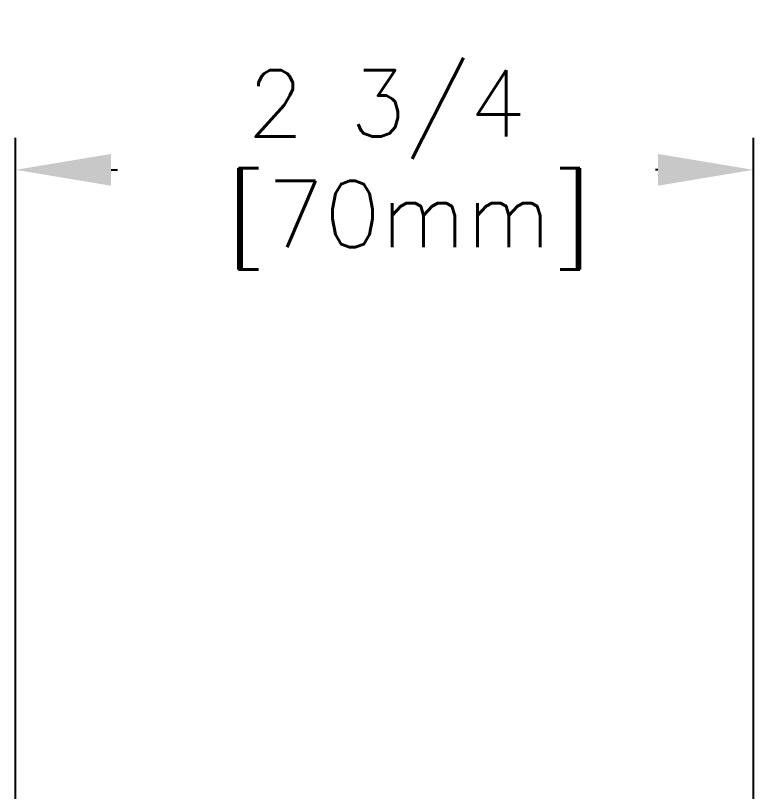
# Model space of a CAD drawing. Header units: inches. Extents: x 4.3 to 18.3, y 1.7 to 16.3.
# Drawn here: x 4.839 to 6.229, y 14.814 to 16.276 of the extents above; entities that cross this region are included whole.
import ezdxf

# ---------------------------------------------------------------- set-up
doc = ezdxf.new("R2010")
doc.units = ezdxf.units.IN
doc.header["$MEASUREMENT"] = 0
doc.header["$PDSIZE"] = -1
doc.layers.add('Dim', color=1, linetype='Continuous')
doc.styles.get("Standard").update_dxf_attribs({"font": 'romans.shx'})
doc.dimstyles.get("Standard").update_dxf_attribs({"dimtxt": 0.125, "dimasz": 0.18, "dimexe": 0.06, "dimexo": 0.0625, "dimgap": 0.09, "dimtad": 0, "dimtih": 1, "dimtoh": 1, "dimdec": 4, "dimlfac": 2, "dimzin": 4, "dimdsep": 46, "dimlunit": 5, "dimtxsty": 'Standard', "dimcen": 0.09, "dimadec": 0, "dimazin": 1, "dimtfac": 1, "dimtdec": 4, "dimtofl": 0, "dimtmove": 0, "dimatfit": 0, "dimfxl": 0, "dimfrac": 2, "dimtolj": 1, "dimtzin": 0, "dimarcsym": 0})

# ---------------------------------------------------------------- blocks, each defined once
blk = doc.blocks.new('*D21')
at = {"layer": 'Defpoints', "color": 0}
for p in [(4.8392, 15.9849), (4.8392, 13.9653), (6.229, 13.9653)]:
    blk.add_point(p, dxfattribs=at)
at = {"layer": 'Dim', "color": 0, "lineweight": -2}
for p, q in [((4.8392, 14.0278), (4.8392, 16.0449)), ((6.229, 14.0278), (6.229, 16.0449)), ((5.0192, 15.9849), (5.0313, 15.9849)), ((6.049, 15.9849), (6.0446, 15.9849))]:
    blk.add_line(p, q, dxfattribs=at)
at = {"layer": 'Dim', "color": 0}
for points in [[(5.0192, 16.0149), (5.0192, 15.9549), (4.8392, 15.9849)], [(6.049, 16.0149), (6.049, 15.9549), (6.229, 15.9849)]]:
    blk.add_solid(points, dxfattribs=at)
at = {"layer": 'Dim', "color": 0, "insert": (5.538, 15.9849), "char_height": 0.125, "attachment_point": 5}
blk.add_mtext('\\A1;2 3/4\\P [70mm]', dxfattribs=at)

msp = doc.modelspace()

# ---------------------------------------------------------------- dimensions: what is measured, and where the dimension line sits
at = {"layer": 'Dim'}
dim = msp.add_linear_dim(base=(4.839158, 15.984882), p1=(6.229042, 13.965336), p2=(4.839158, 13.965335), dimstyle='Standard', override={"dimpost": '\\X'}, dxfattribs=at)
dim.commit()
dim.dimension.update_dxf_attribs({"geometry": '*D21', "text_midpoint": (5.537977, 15.984882), "dimtype": 160})

doc.saveas('drawing.dxf')
